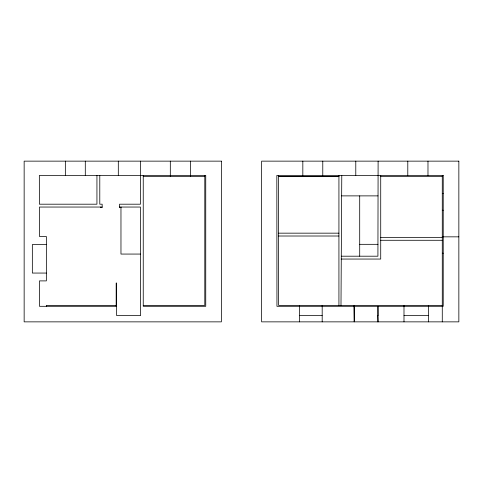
<?xml version="1.0" encoding="UTF-8"?>
<svg xmlns="http://www.w3.org/2000/svg" width="483" height="483" viewBox="0 0 483 483"><rect width="100%" height="100%" fill="white"/><g stroke="black" fill="none" stroke-linecap="round" stroke-linejoin="round"><path stroke-width="0.72" d="M116.174 306.307L116.174 283.032L116.644 283.032L116.644 315.568L140.631 315.568L140.444 207.044L119.543 207.044M340.992 305.359L341.777 175.456M143.246 176.41L204.798 176.41M278.606 176.41L338.927 176.41M380.719 176.41L442.277 176.41M278.606 176.645L338.927 176.645M442.277 193.623L443.225 193.623M341.65 195.881L377.984 195.881M102.161 207.044L39.467 207.044L39.467 236.489L46.356 236.489L46.356 280.895L39.467 280.895L39.467 306.307L116.644 306.307M120.967 207.515L119.543 207.515L119.543 204.194L140.456 204.194L140.631 161.141M442.277 210.25L443.225 210.25M278.606 233.162L338.927 233.162M278.606 236.012L338.927 236.012M442.277 236.845L458.85 236.845M380.719 237.437L442.277 237.437M380.719 240.286L442.277 240.286M359.702 244.326L377.984 244.326M46.356 244.561L32.343 244.561L32.343 273.058L46.356 273.058M442.277 253.231L443.225 253.231M140.444 254.064L120.967 254.064L120.967 207.044M341.288 256.201L377.917 256.201L378.111 161.141M341.27 259.051L380.719 259.051L380.719 175.456M116.174 305.359L46.356 305.359L46.356 306.307M143.246 305.359L204.798 305.359L204.798 175.456M442.277 305.359L278.606 305.359L278.606 175.456M299.388 315.568L322.185 315.568M377.869 315.568L378.111 321.859M403.993 315.568L428.499 315.568M428.512 306.307L428.499 305.359L428.499 321.859M354.124 306.307L354.244 321.859L354.124 305.359M378.05 306.307L378.111 315.568M442.277 175.456L442.277 321.859M427.98 161.141L427.98 175.456M407.791 161.141L407.791 175.456M403.993 305.359L403.993 321.859M377.869 306.307L377.869 321.859M359.702 195.881L359.702 256.201M355.784 161.141L355.784 175.456M338.927 175.456L338.927 305.359M322.777 161.141L322.777 175.456M322.185 305.359L322.185 321.859M302.829 161.141L302.829 175.456M299.388 305.359L299.388 321.859M190.501 161.141L190.501 176.41M170.318 161.141L170.318 176.41M143.246 175.456L143.246 306.307L205.746 306.307L205.746 175.456L39.346 175.456L39.377 204.194L96.938 204.194L96.938 175.456M118.311 161.141L118.311 175.456M100.379 207.044L100.379 207.515L102.161 207.515L102.161 204.194L99.788 204.194L99.788 175.456M85.298 161.141L85.298 175.456M65.35 161.141L65.35 175.456M221.371 161.141L24.15 161.141L24.15 321.859L221.371 321.859L221.371 161.141M458.85 161.141L261.629 161.141L261.629 321.859L458.85 321.859L458.85 161.141M443.225 175.456L276.825 175.456L276.946 306.307L443.225 306.307L443.225 175.456"/></g></svg>
